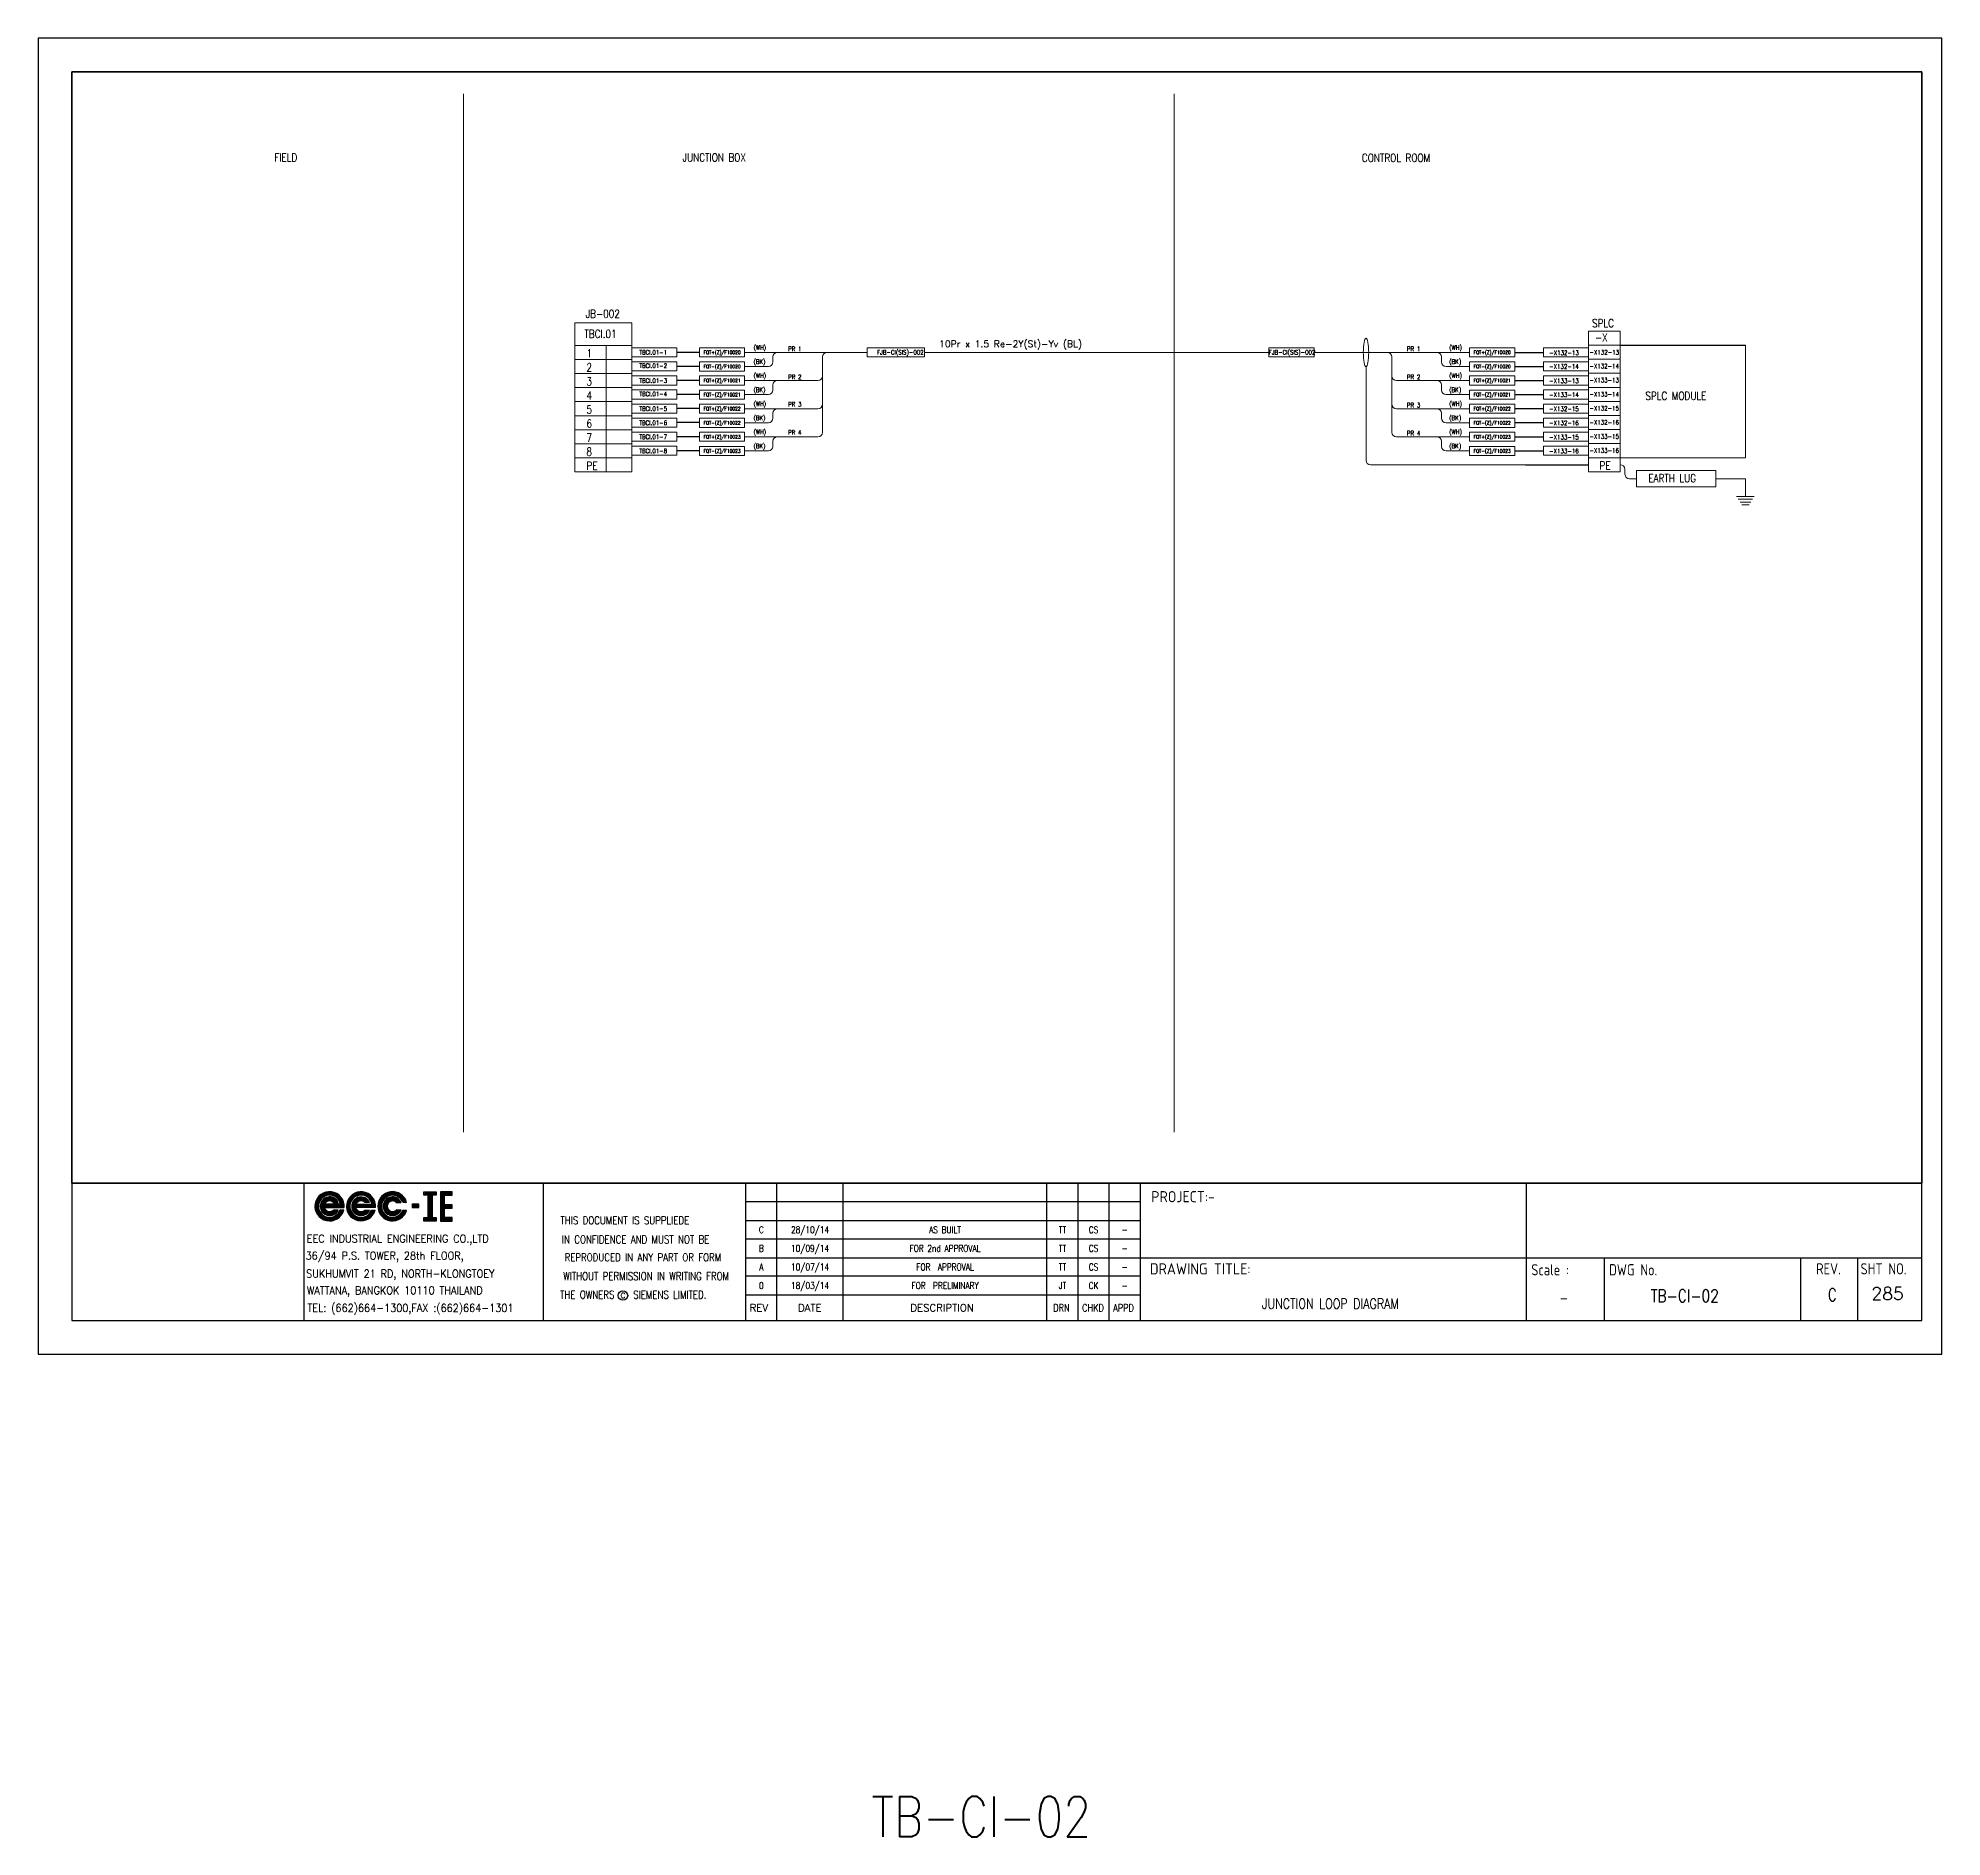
# Model space of a CAD drawing. Header units: millimetres. Extents: x -14942 to 24072, y -50285 to 2207.
# Drawn here: x 2734 to 3157, y -4099.7 to -3699.9 of the extents above; entities that cross this region are included whole.
import ezdxf
from ezdxf.enums import TextEntityAlignment as Align

# ---------------------------------------------------------------- set-up
doc = ezdxf.new("R2010")
doc.units = ezdxf.units.MM
doc.header["$MEASUREMENT"] = 0
doc.layers.get('0').update_dxf_attribs({"linetype": 'CONTINUOUS'})
for name, color, linetype in [('52049_PAPER A4$0$Frame_A1', 253, 'CONTINUOUS'), ('BEAM', 3, 'CONTINUOUS'), ('INSTRUMENT', 1, 'CONTINUOUS'), ('TEXT', 2, 'CONTINUOUS')]:
    doc.layers.add(name, color=color, linetype=linetype)
doc.styles.add('52049_PAPER A4$0$ISO Proportional', font='isocp.shx')
doc.styles.add('52049_PAPER A4$0$ROMANS', font='isocp.shx')
doc.styles.add('52049_PAPER A4$0$Romans-title', font='romans.shx')
doc.styles.add('ROMANS', font='romans')

# ---------------------------------------------------------------- blocks, each defined once
blk = doc.blocks.new('52049_PAPER A4$0$eec-ie')
at = {"layer": '52049_PAPER A4$0$Frame_A1', "color": 0, "lineweight": -3}
for p, q in [((0, 0), (0.87, 0.87)), ((0, -0.08), (0.3, 0.22)), ((0, -0.16), (0.26, 0.1)), ((0, -0.23), (0.24, 0)), ((0.01, 0.09), (0.78, 0.86)), ((0.04, 0.2), (0.68, 0.83)), ((0.09, 0.32), (0.55, 0.78)), ((0.26, 0.57), (0.3, 0.62)), ((0.34, -0.12), (1, 0.53)), ((0.35, -0.04), (0.92, 0.53)), ((0.35, -0.19), (1.07, 0.52)), ((0.36, 0.05), (0.82, 0.51)), ((0.37, -0.26), (0.66, 0.04)), ((0.39, -0.32), (0.74, 0.04)), ((0.4, 0.17), (0.7, 0.47)), ((0.41, -0.37), (0.82, 0.04)), ((1.69, 0.04), (0.64, 0.04)), ((0.65, 0.57), (0.96, 0.88)), ((0.68, -0.17), (0.9, 0.04)), ((0.76, -0.17), (0.98, 0.04)), ((0.77, 0.62), (1.03, 0.88)), ((0.84, -0.17), (1.05, 0.04)), ((0.87, 0.64), (1.1, 0.87)), ((0.87, 0.25), (1.13, 0.51)), ((0.92, -0.17), (1.13, 0.04)), ((0.95, 0.64), (1.17, 0.86)), ((0.96, 0.26), (1.19, 0.49)), ((1, -0.17), (1.21, 0.04)), ((1.03, 0.64), (1.23, 0.84)), ((1.03, 0.25), (1.24, 0.46)), ((1.07, -0.17), (1.29, 0.04)), ((1.09, 0.24), (1.29, 0.44)), ((1.1, 0.63), (1.29, 0.82)), ((1.15, 0.21), (1.34, 0.4)), ((1.15, -0.17), (1.37, 0.04)), ((1.16, 0.62), (1.35, 0.8)), ((1.19, 0.18), (1.38, 0.37)), ((1.22, 0.6), (1.4, 0.78)), ((1.22, 0.15), (1.54, 0.15)), ((1.23, -0.17), (1.44, 0.04)), ((1.25, 0.15), (1.42, 0.33)), ((1.28, 0.57), (1.45, 0.75)), ((1.31, -0.17), (1.52, 0.04)), ((1.32, 0.15), (1.46, 0.29)), ((1.33, 0.55), (1.5, 0.72)), ((1.38, 0.52), (1.54, 0.69)), ((1.39, -0.17), (1.6, 0.04)), ((1.4, 0.15), (1.49, 0.24)), ((1.42, 0.49), (1.59, 0.65)), ((1.46, 0.45), (1.63, 0.62)), ((1.46, -0.17), (1.68, 0.04)), ((1.48, 0.15), (1.52, 0.19)), ((1.5, 0.41), (1.67, 0.58)), ((1.54, 0.37), (1.71, 0.54)), ((1.54, -0.17), (1.9, 0.18)), ((1.57, 0.33), (1.74, 0.49)), ((1.6, 0.28), (1.77, 0.45)), ((1.62, -0.17), (1.91, 0.12)), ((1.63, 0.23), (1.8, 0.4)), ((1.65, 0.17), (1.83, 0.35)), ((1.67, 0.11), (1.86, 0.3)), ((1.69, 0.05), (1.88, 0.24)), ((1.7, -0.17), (1.93, 0.06)), ((2.09, -0.09), (2.37, 0.19)), ((2.1, -0.01), (2.51, 0.41)), ((2.1, -0.17), (2.34, 0.08)), ((2.11, 0.08), (2.88, 0.86)), ((2.13, 0.18), (2.78, 0.83)), ((2.18, 0.31), (2.65, 0.78)), ((2.31, 0.52), (2.45, 0.65)), ((2.44, -0.05), (3.02, 0.52)), ((2.44, -0.13), (3.1, 0.52)), ((2.45, -0.2), (2.78, 0.13)), ((2.46, 0.04), (2.93, 0.51)), ((2.46, -0.26), (2.76, 0.04)), ((2.48, -0.32), (2.84, 0.04)), ((2.49, 0.15), (2.81, 0.47)), ((2.56, 0.45), (2.97, 0.87)), ((2.72, -0.17), (2.92, 0.04)), ((2.73, 0.04), (3.79, 0.04)), ((2.77, 0.59), (3.06, 0.87)), ((2.79, -0.17), (3, 0.04)), ((2.84, 0.19), (3.17, 0.51)), ((2.87, -0.17), (3.08, 0.04)), ((2.89, 0.63), (3.13, 0.87)), ((2.95, -0.17), (3.15, 0.04)), ((2.98, 0.64), (3.2, 0.86)), ((2.98, 0.26), (3.23, 0.5)), ((3.03, -0.17), (3.23, 0.04)), ((3.06, 0.65), (3.27, 0.85)), ((3.07, 0.26), (3.29, 0.48)), ((3.11, -0.17), (3.31, 0.04)), ((3.14, 0.64), (3.33, 0.83)), ((3.14, 0.25), (3.34, 0.46)), ((3.18, -0.17), (3.39, 0.04)), ((3.2, 0.24), (3.39, 0.43)), ((3.21, 0.63), (3.39, 0.81)), ((3.25, 0.21), (3.44, 0.4)), ((3.26, -0.17), (3.47, 0.04)), ((3.27, 0.62), (3.44, 0.79)), ((3.29, 0.18), (3.48, 0.36)), ((3.62, 0.16), (3.31, 0.16)), ((3.33, 0.6), (3.5, 0.77)), ((3.34, -0.17), (3.54, 0.04)), ((3.36, 0.16), (3.52, 0.32)), ((3.38, 0.57), (3.55, 0.74)), ((3.42, -0.17), (3.62, 0.04)), ((3.43, 0.55), (3.59, 0.71)), ((3.43, 0.16), (3.55, 0.28)), ((3.48, 0.52), (3.64, 0.68)), ((3.5, -0.17), (3.7, 0.04)), ((3.51, 0.16), (3.58, 0.23)), ((3.52, 0.48), (3.68, 0.64)), ((3.57, 0.45), (3.72, 0.61)), ((3.57, -0.17), (3.78, 0.04)), ((3.59, 0.16), (3.61, 0.18)), ((3.6, 0.41), (3.76, 0.57)), ((3.64, 0.37), (3.8, 0.53)), ((3.65, -0.17), (3.99, 0.17)), ((3.67, 0.32), (3.83, 0.48)), ((3.7, 0.27), (3.87, 0.44)), ((3.73, 0.22), (3.9, 0.39)), ((3.73, -0.17), (4, 0.11)), ((3.75, 0.17), (3.92, 0.34)), ((3.77, 0.11), (3.95, 0.28)), ((3.79, 0.05), (3.97, 0.23)), ((3.81, -0.17), (4.02, 0.04)), ((4.18, -0.03), (4.57, 0.36)), ((4.18, -0.11), (4.47, 0.18)), ((4.18, -0.18), (4.43, 0.07)), ((4.19, 0.06), (5, 0.86)), ((4.21, 0.16), (4.9, 0.84)), ((4.25, 0.28), (4.78, 0.8)), ((4.34, 0.45), (4.61, 0.71)), ((4.53, -0.15), (5.2, 0.53)), ((4.53, -0.07), (5.13, 0.53)), ((4.54, 0.02), (5.04, 0.52)), ((4.54, -0.22), (4.86, 0.1)), ((4.57, 0.12), (4.93, 0.49)), ((4.69, 0.48), (5.08, 0.87)), ((4.69, 0.32), (4.73, 0.37)), ((4.88, 0.59), (5.16, 0.88)), ((4.96, 0.2), (5.27, 0.52)), ((4.99, 0.63), (5.24, 0.87)), ((5.08, 0.64), (5.31, 0.86)), ((5.09, 0.25), (5.33, 0.5)), ((5.16, 0.64), (5.37, 0.85)), ((5.17, 0.26), (5.39, 0.48)), ((5.24, 0.64), (5.43, 0.83)), ((5.24, 0.25), (5.44, 0.46)), ((5.3, 0.63), (5.49, 0.82)), ((5.3, 0.23), (5.49, 0.43)), ((5.35, 0.2), (5.54, 0.39)), ((5.37, 0.61), (5.55, 0.79)), ((5.39, 0.17), (5.58, 0.36)), ((5.4, 0.15), (5.72, 0.15)), ((5.42, 0.59), (5.6, 0.77)), ((5.46, 0.15), (5.62, 0.32)), ((5.48, 0.57), (5.65, 0.74)), ((5.53, 0.54), (5.7, 0.71)), ((5.53, 0.15), (5.65, 0.27)), ((5.58, 0.51), (5.74, 0.68)), ((5.61, 0.15), (5.68, 0.23)), ((5.62, 0.47), (5.79, 0.64)), ((5.66, 0.44), (5.83, 0.6)), ((5.69, 0.15), (5.71, 0.18)), ((5.7, 0.4), (5.87, 0.56)), ((5.73, 0.36), (5.9, 0.52)), ((5.77, 0.31), (5.94, 0.48)), ((5.8, 0.26), (5.97, 0.43)), ((5.82, 0.21), (6, 0.38)), ((5.85, 0.15), (6.02, 0.33)), ((6.09, 0.15), (5.85, 0.15)), ((5.92, 0.15), (6.05, 0.28)), ((6, 0.15), (6.07, 0.22)), ((6.08, 0.15), (6.09, 0.16)), ((6.9, 0.04), (6.46, 0.04)), ((6.46, 0.04), (6.46, -0.18)), ((6.46, -0.01), (6.51, 0.04)), ((6.46, -0.09), (6.59, 0.04)), ((6.46, -0.17), (6.66, 0.04)), ((6.52, -0.18), (6.74, 0.04)), ((6.6, -0.18), (6.82, 0.04)), ((6.68, -0.18), (6.9, 0.04)), ((6.9, -0.18), (6.9, 0.04)), ((7.23, 0.68), (7.41, 0.86)), ((7.27, 0.64), (7.49, 0.86)), ((7.35, 0.64), (7.57, 0.86)), ((7.43, 0.64), (7.65, 0.86)), ((7.5, 0.64), (7.72, 0.86)), ((7.51, 0.57), (7.8, 0.86)), ((7.51, 0.49), (7.88, 0.86)), ((7.51, 0.41), (7.96, 0.86)), ((7.51, 0.34), (7.78, 0.61)), ((7.51, 0.26), (7.78, 0.53)), ((7.51, 0.18), (7.78, 0.45)), ((7.51, 0.1), (7.78, 0.38)), ((7.51, 0.02), (7.78, 0.3)), ((7.51, -0.05), (7.78, 0.22)), ((7.51, -0.13), (7.78, 0.14)), ((7.51, -0.21), (7.78, 0.07)), ((7.82, 0.64), (8.04, 0.86)), ((7.89, 0.64), (8.06, 0.81)), ((7.97, 0.64), (8.06, 0.73)), ((8.05, 0.64), (8.06, 0.65)), ((8.33, 0.46), (8.74, 0.86)), ((8.33, 0.54), (8.66, 0.86)), ((8.33, 0.38), (8.82, 0.86)), ((8.33, 0.69), (8.5, 0.86)), ((8.33, 0.62), (8.58, 0.86)), ((8.33, 0.3), (8.61, 0.58)), ((8.33, 0.23), (8.61, 0.5)), ((8.33, 0.15), (8.61, 0.42)), ((8.33, 0.07), (8.61, 0.35)), ((8.33, -0.01), (8.61, 0.27)), ((8.33, -0.09), (8.61, 0.19)), ((8.33, -0.16), (8.61, 0.11)), ((8.33, -0.24), (8.61, 0.03)), ((8.33, -0.4), (8.74, 0.01)), ((8.33, -0.32), (8.66, 0.01)), ((8.33, -0.48), (8.82, 0.01)), ((8.67, 0.64), (8.89, 0.86)), ((8.68, -0.21), (8.9, 0.01)), ((8.75, 0.64), (8.97, 0.86)), ((8.75, -0.21), (8.97, 0.01)), ((8.83, 0.64), (9.05, 0.86)), ((8.83, -0.21), (9.05, 0.01)), ((8.91, 0.64), (9.11, 0.84)), ((8.99, 0.64), (9.11, 0.76)), ((9.06, 0.64), (9.11, 0.69)), ((0.02, -0.3), (0.23, -0.08)), ((0.03, -0.36), (0.23, -0.16)), ((0.05, -0.42), (0.24, -0.23)), ((0.07, -0.47), (0.26, -0.29)), ((0.1, -0.53), (0.27, -0.35)), ((0.12, -0.58), (0.3, -0.4)), ((0.15, -0.63), (0.32, -0.46)), ((0.19, -0.67), (0.35, -0.5)), ((0.22, -0.72), (0.39, -0.55)), ((0.26, -0.76), (0.42, -0.59)), ((0.3, -0.8), (0.46, -0.63)), ((0.34, -0.83), (0.5, -0.67)), ((0.38, -0.87), (0.55, -0.7)), ((0.42, -0.9), (0.59, -0.73)), ((0.44, -0.42), (0.64, -0.22)), ((0.47, -0.47), (0.66, -0.27)), ((0.47, -0.93), (0.65, -0.76)), ((0.5, -0.51), (0.69, -0.32)), ((0.52, -0.96), (0.7, -0.78)), ((0.54, -0.55), (0.73, -0.36)), ((0.58, -0.59), (0.78, -0.39)), ((0.58, -0.98), (0.76, -0.8)), ((0.62, -0.17), (1.94, -0.17)), ((0.63, -0.62), (0.83, -0.42)), ((0.63, -1.01), (0.82, -0.82)), ((0.68, -0.65), (0.89, -0.44)), ((0.69, -1.03), (0.89, -0.83)), ((0.73, -0.67), (0.96, -0.45)), ((0.75, -1.04), (0.96, -0.83)), ((0.79, -0.69), (1.04, -0.44)), ((0.82, -1.05), (1.04, -0.83)), ((0.85, -0.71), (1.19, -0.37)), ((0.89, -1.06), (1.14, -0.81)), ((0.92, -0.72), (1.29, -0.34)), ((0.96, -1.07), (1.25, -0.77)), ((1, -0.72), (1.37, -0.34)), ((1.04, -1.06), (1.76, -0.34)), ((1.09, -0.71), (1.45, -0.34)), ((1.13, -1.05), (1.84, -0.34)), ((1.2, -0.67), (1.53, -0.34)), ((1.54, -0.34), (1.22, -0.34)), ((1.23, -1.03), (1.9, -0.36)), ((1.35, -0.99), (1.86, -0.48)), ((1.53, -0.88), (1.76, -0.66)), ((1.65, -0.38), (1.68, -0.34)), ((1.91, -0.34), (1.66, -0.34)), ((1.78, -0.17), (1.94, -0.01)), ((1.85, -0.17), (1.94, -0.09)), ((1.93, -0.17), (1.94, -0.17)), ((2.1, -0.24), (2.32, -0.02)), ((2.11, -0.3), (2.32, -0.1)), ((2.13, -0.36), (2.32, -0.17)), ((2.15, -0.42), (2.33, -0.24)), ((2.17, -0.48), (2.35, -0.3)), ((2.2, -0.53), (2.37, -0.36)), ((2.22, -0.58), (2.39, -0.42)), ((2.25, -0.63), (2.42, -0.47)), ((2.29, -0.68), (2.45, -0.51)), ((2.32, -0.72), (2.48, -0.56)), ((2.36, -0.76), (2.52, -0.6)), ((2.4, -0.8), (2.56, -0.64)), ((2.44, -0.84), (2.6, -0.68)), ((2.48, -0.87), (2.64, -0.71)), ((2.51, -0.38), (2.71, -0.17)), ((2.53, -0.9), (2.69, -0.74)), ((2.54, -0.43), (2.73, -0.23)), ((2.57, -0.47), (2.76, -0.28)), ((2.58, -0.93), (2.74, -0.77)), ((2.6, -0.51), (2.79, -0.33)), ((2.63, -0.96), (2.8, -0.79)), ((2.64, -0.55), (2.83, -0.37)), ((2.68, -0.98), (2.86, -0.81)), ((2.69, -0.59), (2.87, -0.4)), ((4.02, -0.17), (2.71, -0.17)), ((2.73, -0.62), (2.93, -0.43)), ((2.74, -1.01), (2.92, -0.82)), ((2.78, -0.65), (2.99, -0.44)), ((2.8, -1.02), (2.99, -0.83)), ((2.84, -0.67), (3.06, -0.45)), ((2.86, -1.04), (3.06, -0.84)), ((2.9, -0.69), (3.14, -0.44)), ((2.92, -1.05), (3.14, -0.83)), ((2.96, -0.7), (3.32, -0.35)), ((2.99, -1.06), (3.24, -0.81)), ((3.03, -0.71), (3.39, -0.35)), ((3.07, -1.06), (3.36, -0.77)), ((3.11, -0.71), (3.47, -0.35)), ((3.15, -1.06), (3.86, -0.35)), ((3.2, -0.7), (3.55, -0.35)), ((3.24, -1.04), (3.94, -0.35)), ((3.31, -0.35), (3.62, -0.35)), ((3.32, -0.65), (3.62, -0.36)), ((3.35, -1.02), (3.98, -0.38)), ((3.48, -0.97), (3.93, -0.51)), ((3.74, -0.39), (3.78, -0.35)), ((3.76, -0.35), (3.99, -0.35)), ((3.89, -0.17), (4.02, -0.03)), ((3.96, -0.17), (4.03, -0.11)), ((4.19, -0.25), (4.42, -0.03)), ((4.21, -0.32), (4.41, -0.11)), ((4.22, -0.38), (4.42, -0.18)), ((4.24, -0.44), (4.43, -0.25)), ((4.26, -0.49), (4.45, -0.31)), ((4.29, -0.54), (4.47, -0.37)), ((4.32, -0.59), (4.49, -0.42)), ((4.35, -0.64), (4.52, -0.47)), ((4.38, -0.69), (4.55, -0.52)), ((4.42, -0.73), (4.58, -0.56)), ((4.45, -0.77), (4.62, -0.6)), ((4.49, -0.81), (4.66, -0.64)), ((4.53, -0.84), (4.7, -0.68)), ((4.56, -0.28), (4.8, -0.03)), ((4.58, -0.33), (4.8, -0.11)), ((4.58, -0.88), (4.75, -0.71)), ((4.6, -0.39), (4.81, -0.18)), ((4.62, -0.91), (4.8, -0.74)), ((4.63, -0.44), (4.83, -0.24)), ((4.66, -0.48), (4.86, -0.29)), ((4.67, -0.94), (4.85, -0.77)), ((4.7, -0.52), (4.89, -0.33)), ((4.72, -0.97), (4.9, -0.79)), ((4.74, -0.56), (4.93, -0.37)), ((4.78, -0.6), (4.98, -0.4)), ((4.78, -0.99), (4.96, -0.81)), ((4.83, -0.63), (5.03, -0.43)), ((4.83, -1.01), (5.03, -0.82)), ((4.88, -0.66), (5.09, -0.44)), ((4.89, -1.03), (5.1, -0.83)), ((4.93, -0.68), (5.17, -0.45)), ((4.96, -1.05), (5.17, -0.83)), ((4.99, -0.7), (5.26, -0.43)), ((5.02, -1.06), (5.26, -0.82)), ((5.06, -0.71), (5.43, -0.34)), ((5.09, -1.06), (5.36, -0.8)), ((5.13, -0.72), (5.5, -0.34)), ((5.17, -1.07), (5.49, -0.75)), ((5.21, -0.71), (5.58, -0.34)), ((5.25, -1.06), (5.97, -0.34)), ((5.3, -0.7), (5.66, -0.34)), ((5.35, -1.05), (6.05, -0.34)), ((5.72, -0.34), (5.4, -0.34)), ((5.43, -0.65), (5.71, -0.37)), ((5.45, -1.02), (6.07, -0.4)), ((5.58, -0.96), (6.02, -0.53)), ((5.81, -0.43), (5.89, -0.34)), ((5.85, -0.34), (6.09, -0.34)), ((6.46, -0.18), (6.9, -0.18)), ((6.75, -0.18), (6.9, -0.04)), ((6.83, -0.18), (6.9, -0.12)), ((7.23, -0.95), (7.34, -0.84)), ((7.23, -0.88), (7.26, -0.84)), ((7.23, -1.03), (7.42, -0.84)), ((7.28, -1.07), (7.5, -0.84)), ((7.35, -1.07), (7.78, -0.64)), ((7.43, -1.07), (7.78, -0.71)), ((7.51, -0.29), (7.78, -0.01)), ((7.51, -0.37), (7.78, -0.09)), ((7.51, -0.44), (7.78, -0.17)), ((7.51, -0.52), (7.78, -0.25)), ((7.51, -0.6), (7.78, -0.32)), ((7.51, -0.68), (7.78, -0.4)), ((7.51, -0.76), (7.78, -0.48)), ((7.51, -0.83), (7.78, -0.56)), ((7.51, -1.07), (7.78, -0.79)), ((7.59, -1.07), (7.81, -0.84)), ((7.67, -1.07), (7.89, -0.84)), ((7.74, -1.07), (7.96, -0.84)), ((7.82, -1.07), (8.04, -0.84)), ((7.9, -1.07), (8.06, -0.91)), ((7.98, -1.07), (8.06, -0.98)), ((8.06, -1.07), (8.06, -1.06)), ((8.33, -0.55), (8.61, -0.28)), ((8.33, -0.63), (8.61, -0.36)), ((8.33, -0.71), (8.61, -0.43)), ((8.33, -0.79), (8.61, -0.51)), ((8.33, -0.86), (8.61, -0.59)), ((8.33, -0.94), (8.61, -0.67)), ((8.33, -1.02), (8.61, -0.75)), ((8.37, -1.07), (8.61, -0.82)), ((8.45, -1.07), (8.67, -0.84)), ((8.52, -1.07), (8.74, -0.84)), ((8.6, -1.07), (8.82, -0.84)), ((8.68, -1.07), (8.9, -0.84)), ((8.76, -1.07), (8.98, -0.84)), ((8.84, -1.07), (9.06, -0.84)), ((8.91, -0.21), (9.11, -0.02)), ((8.91, -1.07), (9.11, -0.87)), ((8.99, -0.21), (9.11, -0.09)), ((8.99, -1.07), (9.11, -0.95)), ((9.07, -0.21), (9.11, -0.17)), ((9.07, -1.07), (9.11, -1.03))]:
    blk.add_line(p, q, dxfattribs=at)
for points in [[(7.23, 0.86), (8.06, 0.86), (8.06, 0.64), (7.78, 0.64), (7.78, -0.84), (8.06, -0.84), (8.06, -1.07), (7.23, -1.07), (7.23, -0.84), (7.51, -0.84), (7.51, 0.64), (7.23, 0.64)], [(8.61, 0.01), (8.61, 0.64), (9.11, 0.64), (9.11, 0.86), (8.33, 0.86), (8.33, -1.07), (9.11, -1.07), (9.11, -0.84), (8.61, -0.84), (8.61, -0.21), (9.11, -0.21), (9.11, 0.01)]]:
    blk.add_lwpolyline(points, close=True, dxfattribs=at)
for centre, radius, start, end in [((0.97, -0.09), 0.972, 355.3439, 345.1466), ((0.97, -0.09), 0.737, 10.5243, 340.256), ((0.97, -0.09), 0.623, 23.5697, 336.4303), ((0.97, -0.09), 0.354, 44.7876, 157.6107), ((3.06, -0.09), 0.967, 355.6074, 344.7747), ((3.06, -0.09), 0.742, 10.0766, 339.9937), ((3.06, -0.09), 0.618, 24.2545, 335.7455), ((3.06, -0.09), 0.358, 45.1096, 158.7579), ((5.15, -0.09), 0.972, 14.8534, 345.1466), ((5.15, -0.09), 0.737, 19.744, 340.256), ((5.15, -0.09), 0.623, 23.5697, 336.4303), ((5.15, -0.09), 0.354, 44.7876, 315.2124), ((0.97, -0.09), 0.354, 192.8901, 315.2124), ((3.06, -0.09), 0.358, 191.9242, 314.8904)]:
    blk.add_arc(centre, radius, start, end, dxfattribs=at)
blk = doc.blocks.new('52049_PAPER A4$0$eec logo')
at = {"color": 7, "xscale": 2.786697286423482, "yscale": 2.786697286423482, "zscale": 2.786697286423482}
blk.add_blockref('52049_PAPER A4$0$eec-ie', (50.01, 25.95), dxfattribs=at)
blk = doc.blocks.new('FJB')
at = {"color": 3}
for p, q in [((-415.5, 38.01), (-4.5, 38.01)), ((-363.94, 38.01), (-363.94, 7.5)), ((-310.77, 38.01), (-310.77, 7.5)), ((-265.75, 7.5), (-265.75, 38.01)), ((-258.85, 7.5), (-258.85, 38.01)), ((-244.11, 7.5), (-244.11, 38.01)), ((-198.84, 7.5), (-198.84, 38.01)), ((-191.95, 7.5), (-191.95, 38.01)), ((-185.05, 7.5), (-185.05, 38.01)), ((-178.16, 38.01), (-178.16, 7.5)), ((-92.38, 38.01), (-92.38, 7.5)), ((-178.16, 21.46), (-4.5, 21.46)), ((-75.06, 21.46), (-75.06, 7.5)), ((-31.4, 21.46), (-31.4, 7.5)), ((-18.75, 21.46), (-18.75, 7.5)), ((-265.75, 13.19), (-178.16, 13.19))]:
    blk.add_line(p, q, dxfattribs=at)
at = {"color": 1}
for p, q in [((-178.16, 33.87), (-265.75, 33.87)), ((-265.75, 29.74), (-178.16, 29.74)), ((-178.16, 25.6), (-265.75, 25.6)), ((-265.75, 21.46), (-178.16, 21.46)), ((-178.16, 17.33), (-265.75, 17.33))]:
    blk.add_line(p, q, dxfattribs=at)
at = {"color": 7}
for p, q in [((-4.5, 38.01), (-96.38, 38.01)), ((-92.38, 38.01), (-92.38, 19.85))]:
    blk.add_line(p, q, dxfattribs=at)
blk.add_lwpolyline([(0, 0), (0, 292.5), (-423, 292.5), (-423, 0)], close=True, dxfattribs=at)
blk.add_lwpolyline([(-415.5, 285), (-4.5, 285), (-4.5, 38.01), (-415.5, 38.01)], close=True)
at = {"color": 3}
blk.add_lwpolyline([(-4.5, 7.5), (-4.5, 285), (-415.5, 285), (-415.5, 7.5)], close=True, dxfattribs=at)
at = {"color": 2}
blk.add_circle((-293.05, 13.05), 1.05, dxfattribs=at)
at = {"color": 3, "xscale": 1.200000000000001, "yscale": 1.200000000000001, "zscale": 1.200000000000001}
blk.add_blockref('52049_PAPER A4$0$eec logo', (-421.49, 2.05), dxfattribs=at)
at = {"color": 2, "style": '52049_PAPER A4$0$ISO Proportional'}
for s, height, p in [('PROJECT:-', 2.482, (-168.61, 35.02)), ('DRAWING TITLE:', 2.4821, (-164.78, 18.99))]:
    blk.add_text(s, height=height, dxfattribs=at).set_placement(p, align=Align.MIDDLE_CENTER)
at = {"color": 2, "style": '52049_PAPER A4$0$Romans-title', "width": 0.8}
for s, p in [('THIS DOCUMENT IS SUPPLIEDE', (-292.63, 29.75)), ('IN CONFIDENCE AND MUST NOT BE', (-290.24, 25.51)), (' REPRODUCED IN ANY PART OR FORM', (-289.1, 21.53)), (' WITHOUT PERMISSION IN WRITING FROM ', (-287.9, 17.35)), ('THE OWNERS   SIEMENS LIMITED. ', (-290.28, 13.22))]:
    blk.add_text(s, height=1.75, dxfattribs=at).set_placement(p, align=Align.MIDDLE)
at = {"color": 2, "style": '52049_PAPER A4$0$Romans-title'}
for s, height, width, p in [('EEC INDUSTRIAL ENGINEERING CO.,LTD', 1.75, 0.9, (-363.31, 24.81)), ('36/94 P.S. TOWER, 28th FLOOR,', 1.75, 0.9, (-363.55, 21.03, -1.75)), ('SUKHUMVIT 21 RD, NORTH-KLONGTOEY', 1.75, 0.9, (-363.45, 17.05, -1.75)), ('WATTANA, BANGKOK 10110 THAILAND ', 1.75, 0.9, (-363.25, 13.31, -1.75)), ('TEL: (662)664-1300,FAX :(662)664-1301', 1.75, 0.9, (-363.14, 9.42, -1.75)), ('DRN', 1.655, 0.8, (-197.44, 9.49)), ('CHKD', 1.655, 0.8, (-191.03, 9.49)), ('APPD', 1.655, 0.8, (-184.14, 9.49))]:
    blk.add_text(s, height=height, dxfattribs=dict(at, width=width)).set_placement(p)
at = {"color": 2}
for s, height, style, width, p in [('C', 1.5, '52049_PAPER A4$0$Romans-title', 0.8, (-262.3, 27.67)), ('28/10/14', 1.5, '52049_PAPER A4$0$Romans-title', 0.8, (-251.48, 27.67)), ('AS BUILT', 1.5, '52049_PAPER A4$0$Romans-title', 0.8, (-221.48, 27.67)), ('TT', 1.5, '52049_PAPER A4$0$Romans-title', 0.8, (-195.39, 27.67)), ('CS', 1.5, '52049_PAPER A4$0$Romans-title', 0.8, (-188.5, 27.67)), ('-', 1.5, '52049_PAPER A4$0$Romans-title', 0.8, (-181.6, 27.67)), ('B', 1.5, '52049_PAPER A4$0$Romans-title', 0.8, (-262.3, 23.53)), ('10/09/14', 1.5, '52049_PAPER A4$0$Romans-title', 0.8, (-251.48, 23.53)), ('FOR 2nd APPROVAL', 1.5, '52049_PAPER A4$0$Romans-title', 0.8, (-221.48, 23.53)), ('TT', 1.5, '52049_PAPER A4$0$Romans-title', 0.8, (-195.39, 23.53)), ('CS', 1.5, '52049_PAPER A4$0$Romans-title', 0.8, (-188.5, 23.53)), ('-', 1.5, '52049_PAPER A4$0$Romans-title', 0.8, (-181.6, 23.53)), ('A', 1.5, '52049_PAPER A4$0$Romans-title', 0.8, (-262.3, 19.39)), ('10/07/14', 1.5, '52049_PAPER A4$0$Romans-title', 0.8, (-251.48, 19.39)), ('FOR  APPROVAL', 1.5, '52049_PAPER A4$0$Romans-title', 0.8, (-221.48, 19.39)), ('TT', 1.5, '52049_PAPER A4$0$Romans-title', 0.8, (-195.39, 19.39)), ('CS', 1.5, '52049_PAPER A4$0$Romans-title', 0.8, (-188.5, 19.39)), ('-', 1.5, '52049_PAPER A4$0$Romans-title', 0.8, (-181.6, 19.39)), ('Scale :', 2.482, '52049_PAPER A4$0$ROMANS', 0.9, (-87.06, 18.78)), ('DWG No.', 2.482, '52049_PAPER A4$0$ROMANS', 0.9, (-68.61, 18.78)), ('REV.', 2.482, '52049_PAPER A4$0$ROMANS', 0.9, (-25.21, 18.99)), ('SHT NO.', 2.482, '52049_PAPER A4$0$ROMANS', 0.9, (-12.98, 18.99)), ('0', 1.5, '52049_PAPER A4$0$Romans-title', 0.8, (-262.3, 15.26)), ('18/03/14', 1.5, '52049_PAPER A4$0$Romans-title', 0.8, (-251.48, 15.26)), ('FOR  PRELIMINARY', 1.5, '52049_PAPER A4$0$Romans-title', 0.8, (-221.48, 15.26)), ('JT', 1.5, '52049_PAPER A4$0$Romans-title', 0.8, (-195.39, 15.26)), ('CK', 1.5, '52049_PAPER A4$0$Romans-title', 0.8, (-188.5, 15.26)), ('-', 1.5, '52049_PAPER A4$0$Romans-title', 0.8, (-181.6, 15.26)), ('C', 2.8, '52049_PAPER A4$0$Romans-title', 0.8, (-24.36, 13.21)), ('-', 2.25, '52049_PAPER A4$0$Romans-title', 0.8, (-84, 12.48))]:
    blk.add_text(s, height=height, dxfattribs=dict(at, style=style, width=width)).set_placement(p, align=Align.MIDDLE_CENTER)
at = {"color": 2, "style": '52049_PAPER A4$0$Romans-title'}
blk.add_text('C', height=1.19, dxfattribs=at).set_placement((-293.05, 13.05), align=Align.MIDDLE)
for s, height, p in [('REV', 1.655, (-264.9, 9.49)), ('DATE', 1.655, (-254.17, 9.49)), ('DESCRIPTION', 1.6548, (-229.2, 9.49))]:
    blk.add_text(s, height=height, dxfattribs=at).set_placement(p)
at = {"layer": 'TEXT', "style": 'ROMANS', "width": 0.8}
blk.add_text('JUNCTION LOOP DIAGRAM ', height=2.25, dxfattribs=at).set_placement((-135.27, 11.24), align=Align.MIDDLE_CENTER)

msp = doc.modelspace()

# ---------------------------------------------------------------- linework, layer by layer
at = {"layer": 'BEAM', "color": 7, "lineweight": 13, "ltscale": 0.3}
for p, q in [((2828.53, -3943.03), (2828.53, -3712.28)), ((2986.44, -3943.03), (2986.44, -3712.28))]:
    msp.add_line(p, q, dxfattribs=at)
at = {"layer": 'INSTRUMENT', "color": 7, "lineweight": 13}
for p, q in [((2853.21, -3768.21), (2865.9, -3768.21)), ((2853.21, -3768.21), (2853.21, -3796.34)), ((2860.23, -3768.21), (2860.23, -3796.34)), ((2865.9, -3768.21), (2865.9, -3796.34)), ((3078.49, -3765.04), (3085.51, -3765.04)), ((3078.49, -3768.17), (3078.49, -3765.04)), ((3078.49, -3768.17), (3085.51, -3768.17)), ((3078.49, -3768.17), (3078.49, -3774.42)), ((3085.51, -3768.17), (3078.49, -3768.17)), ((3085.51, -3768.17), (3085.51, -3765.04)), ((3085.51, -3768.17), (3085.51, -3774.42)), ((2865.9, -3771.34), (2853.21, -3771.34)), ((2890.97, -3769.78), (2903.59, -3769.78)), ((2890.97, -3772.9), (2896.24, -3772.9)), ((2897.24, -3771.9), (2897.24, -3770.78)), ((2903.59, -3769.78), (2918.22, -3769.78)), ((2908.26, -3770.78), (2908.26, -3787.53)), ((2930.92, -3769.76), (3007.47, -3769.76)), ((3052.08, -3769.78), (3017.5, -3769.78)), ((3029.03, -3772.94), (3029.03, -3793.78)), ((3034.79, -3770.78), (3034.79, -3787.53)), ((3052.08, -3769.78), (3039.46, -3769.78)), ((3045.81, -3771.9), (3045.81, -3770.78)), ((3052.08, -3772.9), (3046.81, -3772.9)), ((3085.51, -3771.29), (3078.49, -3771.29)), ((2853.21, -3774.46), (2865.9, -3774.46)), ((2865.9, -3774.46), (2853.21, -3774.46)), ((2890.97, -3776.03), (2907.26, -3776.03)), ((2897.24, -3778.15), (2897.24, -3777.03)), ((3052.08, -3776.03), (3035.79, -3776.03)), ((3045.81, -3778.15), (3045.81, -3777.03)), ((3078.49, -3774.42), (3085.51, -3774.42)), ((3085.51, -3774.42), (3078.49, -3774.42)), ((3078.49, -3774.42), (3085.51, -3774.42)), ((3078.49, -3774.42), (3078.49, -3780.67)), ((3085.51, -3774.42), (3078.49, -3774.42)), ((3085.51, -3774.42), (3085.51, -3780.67)), ((2865.9, -3777.59), (2853.21, -3777.59)), ((2853.21, -3780.71), (2865.9, -3780.71)), ((2865.9, -3780.71), (2853.21, -3780.71)), ((2890.97, -3779.15), (2896.24, -3779.15)), ((3052.08, -3779.15), (3046.81, -3779.15)), ((3085.51, -3777.54), (3078.49, -3777.54)), ((3078.49, -3780.67), (3085.51, -3780.67)), ((3085.51, -3780.67), (3078.49, -3780.67)), ((3078.49, -3780.67), (3085.51, -3780.67)), ((3078.49, -3780.67), (3078.49, -3786.92)), ((3085.51, -3780.67), (3078.49, -3780.67)), ((3085.51, -3780.67), (3085.51, -3786.92)), ((2865.9, -3783.84), (2853.21, -3783.84)), ((2890.97, -3782.28), (2907.26, -3782.28)), ((2890.97, -3785.4), (2896.24, -3785.4)), ((2897.24, -3784.4), (2897.24, -3783.28)), ((3052.08, -3782.28), (3035.79, -3782.28)), ((3045.81, -3784.4), (3045.81, -3783.28)), ((3052.08, -3785.4), (3046.81, -3785.4)), ((3085.51, -3783.79), (3078.49, -3783.79)), ((2865.9, -3786.96), (2853.21, -3786.96)), ((2853.21, -3786.96), (2865.9, -3786.96)), ((2890.97, -3788.53), (2907.26, -3788.53)), ((2897.24, -3790.65), (2897.24, -3789.53)), ((3052.08, -3788.53), (3035.79, -3788.53)), ((3045.81, -3790.65), (3045.81, -3789.53)), ((3078.49, -3786.92), (3085.51, -3786.92)), ((3085.51, -3786.92), (3078.49, -3786.92)), ((3078.49, -3786.92), (3085.51, -3786.92)), ((3078.49, -3786.92), (3078.49, -3793.17)), ((3085.51, -3786.92), (3078.49, -3786.92)), ((3085.51, -3790.04), (3078.49, -3790.04)), ((3085.51, -3786.92), (3085.51, -3793.17)), ((2865.9, -3790.09), (2853.21, -3790.09)), ((2853.21, -3793.21), (2865.9, -3793.21)), ((2865.9, -3793.21), (2853.21, -3793.21)), ((2865.9, -3793.21), (2853.21, -3793.21)), ((2890.97, -3791.65), (2896.24, -3791.65)), ((3052.08, -3791.65), (3046.81, -3791.65)), ((3078.49, -3793.17), (3085.51, -3793.17)), ((3085.51, -3793.17), (3078.49, -3793.17)), ((3078.49, -3793.17), (3078.49, -3796.29)), ((3085.51, -3793.17), (3078.49, -3793.17)), ((3085.51, -3793.17), (3085.51, -3796.29)), ((2865.9, -3796.34), (2853.21, -3796.34)), ((3064.45, -3794.78), (3030.03, -3794.78)), ((3085.51, -3796.29), (3078.49, -3796.29)), ((3086.57, -3796.84), (3086.57, -3795.72)), ((3087.57, -3797.84), (3089.12, -3797.84)), ((3089.12, -3796.02), (3106.78, -3796.02)), ((3089.12, -3799.65), (3089.12, -3796.02)), ((3106.78, -3796.02), (3106.78, -3799.65)), ((3106.78, -3797.84), (3113.32, -3797.84)), ((3113.32, -3797.84), (3113.32, -3801.8)), ((3106.78, -3799.65), (3089.12, -3799.65)), ((3111.35, -3801.8), (3111.35, -3801.8)), ((3111.35, -3801.8), (3113.32, -3801.8)), ((3111.72, -3802.41), (3113.32, -3802.41)), ((3113.32, -3801.8), (3115.3, -3801.8)), ((3113.32, -3801.8), (3113.32, -3801.8)), ((3113.32, -3802.41), (3114.92, -3802.41)), ((3112.13, -3803.07), (3113.32, -3803.07)), ((3112.51, -3803.68), (3113.32, -3803.68)), ((3113.32, -3803.07), (3114.51, -3803.07)), ((3113.32, -3803.68), (3114.14, -3803.68))]:
    msp.add_line(p, q, dxfattribs=at)
at = {"layer": 'INSTRUMENT', "color": 7}
for p, q in [((3085.51, -3768.17), (3113.38, -3768.17)), ((2880.94, -3769.76), (2875.94, -3769.76)), ((2880.94, -3772.88), (2875.94, -3772.88)), ((3062.08, -3769.76), (3068.46, -3769.76)), ((3062.08, -3772.88), (3068.46, -3772.88)), ((2880.94, -3776.01), (2875.94, -3776.01)), ((3062.08, -3776.01), (3068.46, -3776.01)), ((2880.94, -3779.13), (2875.94, -3779.13)), ((3062.08, -3779.13), (3068.46, -3779.13)), ((2880.94, -3782.26), (2875.94, -3782.26)), ((2880.94, -3785.38), (2875.94, -3785.38)), ((3062.08, -3782.26), (3068.46, -3782.26)), ((3062.08, -3785.38), (3068.46, -3785.38)), ((2880.94, -3788.51), (2875.94, -3788.51)), ((3062.08, -3788.51), (3068.46, -3788.51)), ((2880.94, -3791.63), (2875.94, -3791.63)), ((3062.08, -3791.63), (3068.46, -3791.63)), ((3064.45, -3794.78), (3078.49, -3794.78))]:
    msp.add_line(p, q, dxfattribs=at)
at = {"layer": 'INSTRUMENT', "color": 7, "lineweight": 13}
for points in [[(2741.49, -3707.41), (3152.49, -3707.41), (3152.49, -3954.4), (2741.49, -3954.4)], [(2853.21, -3768.21), (2865.9, -3768.21), (2865.9, -3763.21), (2853.21, -3763.21)], [(2865.9, -3768.75), (2875.94, -3768.75), (2875.94, -3770.77), (2865.9, -3770.77)], [(2880.94, -3768.75), (2890.97, -3768.75), (2890.97, -3770.77), (2880.94, -3770.77)], [(2918.22, -3768.75), (2930.92, -3768.75), (2930.92, -3770.77), (2918.22, -3770.77)], [(3007.47, -3768.77), (3017.5, -3768.77), (3017.5, -3770.78), (3007.47, -3770.78)], [(3052.05, -3768.75), (3062.08, -3768.75), (3062.08, -3770.77), (3052.05, -3770.77)], [(3068.46, -3768.75), (3078.49, -3768.75), (3078.49, -3770.77), (3068.46, -3770.77)], [(2865.9, -3771.87), (2875.94, -3771.87), (2875.94, -3773.89), (2865.9, -3773.89)], [(2880.94, -3771.89), (2890.97, -3771.89), (2890.97, -3773.91), (2880.94, -3773.91)], [(3052.05, -3771.89), (3062.08, -3771.89), (3062.08, -3773.91), (3052.05, -3773.91)], [(3068.46, -3771.87), (3078.49, -3771.87), (3078.49, -3773.89), (3068.46, -3773.89)], [(2865.9, -3775), (2875.94, -3775), (2875.94, -3777.02), (2865.9, -3777.02)], [(2880.94, -3775), (2890.97, -3775), (2890.97, -3777.02), (2880.94, -3777.02)], [(3052.05, -3775), (3062.08, -3775), (3062.08, -3777.02), (3052.05, -3777.02)], [(3068.46, -3775), (3078.49, -3775), (3078.49, -3777.02), (3068.46, -3777.02)], [(2865.9, -3778.12), (2875.94, -3778.12), (2875.94, -3780.14), (2865.9, -3780.14)], [(2865.9, -3781.25), (2875.94, -3781.25), (2875.94, -3783.27), (2865.9, -3783.27)], [(2880.94, -3778.14), (2890.97, -3778.14), (2890.97, -3780.16), (2880.94, -3780.16)], [(2880.94, -3781.27), (2890.97, -3781.27), (2890.97, -3783.28), (2880.94, -3783.28)], [(3052.05, -3778.14), (3062.08, -3778.14), (3062.08, -3780.16), (3052.05, -3780.16)], [(3052.05, -3781.27), (3062.08, -3781.27), (3062.08, -3783.28), (3052.05, -3783.28)], [(3068.46, -3778.12), (3078.49, -3778.12), (3078.49, -3780.14), (3068.46, -3780.14)], [(3068.46, -3781.25), (3078.49, -3781.25), (3078.49, -3783.27), (3068.46, -3783.27)], [(2865.9, -3784.37), (2875.94, -3784.37), (2875.94, -3786.39), (2865.9, -3786.39)], [(2880.94, -3784.41), (2890.97, -3784.41), (2890.97, -3786.43), (2880.94, -3786.43)], [(3052.05, -3784.41), (3062.08, -3784.41), (3062.08, -3786.43), (3052.05, -3786.43)], [(3068.46, -3784.37), (3078.49, -3784.37), (3078.49, -3786.39), (3068.46, -3786.39)], [(2865.9, -3787.5), (2875.94, -3787.5), (2875.94, -3789.52), (2865.9, -3789.52)], [(2880.94, -3787.52), (2890.97, -3787.52), (2890.97, -3789.53), (2880.94, -3789.53)], [(3052.05, -3787.52), (3062.08, -3787.52), (3062.08, -3789.53), (3052.05, -3789.53)], [(3068.46, -3787.5), (3078.49, -3787.5), (3078.49, -3789.52), (3068.46, -3789.52)], [(2865.9, -3790.62), (2875.94, -3790.62), (2875.94, -3792.64), (2865.9, -3792.64)], [(2880.94, -3790.66), (2890.97, -3790.66), (2890.97, -3792.68), (2880.94, -3792.68)], [(3052.05, -3790.66), (3062.08, -3790.66), (3062.08, -3792.68), (3052.05, -3792.68)], [(3068.46, -3790.62), (3078.49, -3790.62), (3078.49, -3792.64), (3068.46, -3792.64)]]:
    msp.add_lwpolyline(points, close=True, dxfattribs=at)
msp.add_lwpolyline([(3113.38, -3768.17), (3113.38, -3793.17), (3085.51, -3793.17), (3085.51, -3765.04)], dxfattribs=at)
for centre, start, end in [((2896.24, -3771.9), 270, 0), ((2898.24, -3770.78), 90, 180), ((2909.26, -3770.78), 90, 180), ((3033.79, -3770.78), 0, 90), ((3044.81, -3770.78), 0, 90), ((3046.81, -3771.9), 180, 270), ((2898.24, -3777.03), 90, 180), ((2907.26, -3775.03), 270, 0), ((3035.79, -3775.03), 180, 270), ((3044.81, -3777.03), 0, 90), ((2896.24, -3778.15), 270, 0), ((2907.26, -3781.28), 270, 0), ((3035.79, -3781.28), 180, 270), ((3046.81, -3778.15), 180, 270), ((2896.24, -3784.4), 270, 0), ((2898.24, -3783.28), 90, 180), ((3044.81, -3783.28), 0, 90), ((3046.81, -3784.4), 180, 270), ((2898.24, -3789.53), 90, 180), ((2907.26, -3787.53), 270, 0), ((3035.79, -3787.53), 180, 270), ((3044.81, -3789.53), 0, 90), ((2896.24, -3790.65), 270, 0), ((3030.03, -3793.78), 180, 270), ((3046.81, -3790.65), 180, 270), ((3085.57, -3795.72), 0, 90), ((3087.57, -3796.84), 180, 270)]:
    msp.add_arc(centre, 1, start, end, dxfattribs=at)
at = {"layer": 'INSTRUMENT', "color": 7, "lineweight": 13, "extrusion": (0, 0, -1)}
msp.add_ellipse((3029.03, -3769.78), major_axis=(0, -3.16), ratio=0.189417, dxfattribs=at)

# ---------------------------------------------------------------- block references
at = {"layer": 'INSTRUMENT', "color": 7, "lineweight": 13}
msp.add_blockref('FJB', (3156.99, -3992.41), dxfattribs=at)

# ---------------------------------------------------------------- texts
at = {"layer": 'TEXT', "color": 7, "lineweight": 13, "style": 'ROMANS', "width": 0.8}
for s, height, p in [('FIELD', 1.8, (2786.47, -3727.36)), ('JUNCTION BOX', 1.8, (2877.19, -3727.36)), ('CONTROL ROOM', 1.8, (3028.11, -3727.44)), ('TBCI.01', 1.8, (2855.38, -3766.55)), ('(WH)', 1, (2892.94, -3769.18)), ('PR 1', 1, (2900.64, -3769.48)), ('PR 1', 1, (3038.11, -3769.48)), ('(WH)', 1, (3047.52, -3769.18)), ('-X', 1.8, (3079.89, -3767.38)), ('2', 1.8, (2855.83, -3773.98)), ('1', 1.8, (2855.83, -3770.86)), ('(BK)', 1, (2892.94, -3772.33)), ('FJB-CI(SIS)-002', 1, (2920.38, -3770.25)), ('FJB-CI(SIS)-002', 1, (3007.42, -3770.25)), ('(BK)', 1, (3047.52, -3772.33)), ('3', 1.8, (2855.83, -3777.11)), ('(WH)', 1, (2892.94, -3775.43)), ('(BK)', 1, (2892.94, -3778.58)), ('PR 2', 1, (2900.64, -3775.73)), ('PR 2', 1, (3038.11, -3775.73)), ('(WH)', 1, (3047.52, -3775.43)), ('(BK)', 1, (3047.52, -3778.58)), ('4', 1.8, (2855.83, -3780.23)), ('5', 1.8, (2855.83, -3783.36)), ('(WH)', 1, (2892.94, -3781.68)), ('PR 3', 1, (2900.64, -3781.8)), ('PR 3', 1, (3038.11, -3781.98)), ('(WH)', 1, (3047.52, -3781.68)), ('SPLC MODULE', 1.8, (3091.1, -3780.32)), ('6', 1.8, (2855.83, -3786.48)), ('(BK)', 1, (2892.94, -3784.83)), ('(BK)', 1, (3047.52, -3784.83)), ('7', 1.8, (2855.83, -3789.61)), ('(WH)', 1, (2892.94, -3787.93)), ('(BK)', 1, (2892.94, -3791.08)), ('PR 4', 1, (2900.64, -3788.05)), ('PR 4', 1, (3038.11, -3788.23)), ('(WH)', 1, (3047.52, -3787.93)), ('(BK)', 1, (3047.52, -3791.08)), ('8', 1.8, (2855.83, -3792.73)), ('PE', 1.8, (2855.83, -3795.86)), ('PE', 1.8, (3080.91, -3795.81)), ('EARTH LUG', 1.8, (3091.75, -3798.63)), ('TB-CI-02', 2.8, (3092.26, -3980.82)), ('TB-CI-02', 9, (2919.18, -4099.67))]:
    msp.add_text(s, height=height, dxfattribs=at).set_placement(p)
for s, height, p in [('JB-002', 1.8, (2859.46, -3761.19)), ('SPLC', 1.8, (3081.68, -3763.28)), ('TBCI.01-1', 1, (2870.66, -3769.76)), ('TBCI.01-2', 1, (2870.66, -3772.73)), ('FQT+(Z)/F10020', 0.8, (2885.96, -3769.76)), ('FQT-(Z)/F10020', 0.8, (2885.96, -3772.9)), ('FQT+(Z)/F10020', 0.8, (3057.06, -3769.76)), ('FQT-(Z)/F10020', 0.8, (3057.06, -3772.9)), ('-X132-14', 1, (3073.01, -3772.92)), ('-X132-13', 1, (3073.03, -3769.86)), ('-X132-14', 1, (3081.95, -3772.82)), ('-X132-13', 1, (3081.97, -3769.75)), ('TBCI.01-3', 1, (2870.66, -3776.04)), ('FQT+(Z)/F10021', 0.8, (2885.96, -3776.01)), ('FQT+(Z)/F10021', 0.8, (3057.06, -3776.01)), ('-X133-13', 1, (3073.01, -3776.07)), ('-X133-13', 1, (3081.95, -3775.94)), ('TBCI.01-4', 1, (2870.66, -3779)), ('FQT-(Z)/F10021', 0.8, (2885.96, -3779.15)), ('FQT-(Z)/F10021', 0.8, (3057.06, -3779.15)), ('-X133-14', 1, (3073.01, -3779.17)), ('-X133-14', 1, (3081.95, -3779.07)), ('TBCI.01-5', 1, (2870.66, -3782.27)), ('TBCI.01-6', 1, (2870.66, -3785.42)), ('FQT+(Z)/F10022', 0.8, (2885.96, -3782.28)), ('FQT-(Z)/F10022', 0.8, (2885.96, -3785.42)), ('FQT+(Z)/F10022', 0.8, (3057.06, -3782.28)), ('FQT-(Z)/F10022', 0.8, (3057.06, -3785.42)), ('-X132-15', 1, (3073.01, -3782.32)), ('-X132-16', 1, (3073.01, -3785.44)), ('-X132-15', 1, (3081.95, -3782.19)), ('-X132-16', 1, (3081.95, -3785.32)), ('TBCI.01-7', 1, (2870.66, -3788.52)), ('FQT+(Z)/F10023', 0.8, (2885.96, -3788.53)), ('FQT+(Z)/F10023', 0.8, (3057.06, -3788.53)), ('-X133-15', 1, (3073.01, -3788.59)), ('-X133-15', 1, (3081.95, -3788.44)), ('TBCI.01-8', 1, (2870.66, -3791.67)), ('FQT-(Z)/F10023', 0.8, (2885.96, -3791.67)), ('FQT-(Z)/F10023', 0.8, (3057.06, -3791.67)), ('-X133-16', 1, (3073.01, -3791.69)), ('-X133-16', 1, (3081.95, -3791.57))]:
    msp.add_text(s, height=height, dxfattribs=at).set_placement(p, align=Align.MIDDLE_CENTER)
at = {"layer": 'TEXT', "color": 7, "lineweight": 13, "style": 'ROMANS'}
msp.add_text('10Pr x 1.5 Re-2Y(St)-Yv (BL)', height=1.5, dxfattribs=at).set_placement((2934.18, -3768.63))
msp.add_text('285', height=2.8, dxfattribs=at).set_placement((3144.92, -3978.92), align=Align.MIDDLE)

doc.saveas('drawing.dxf')
